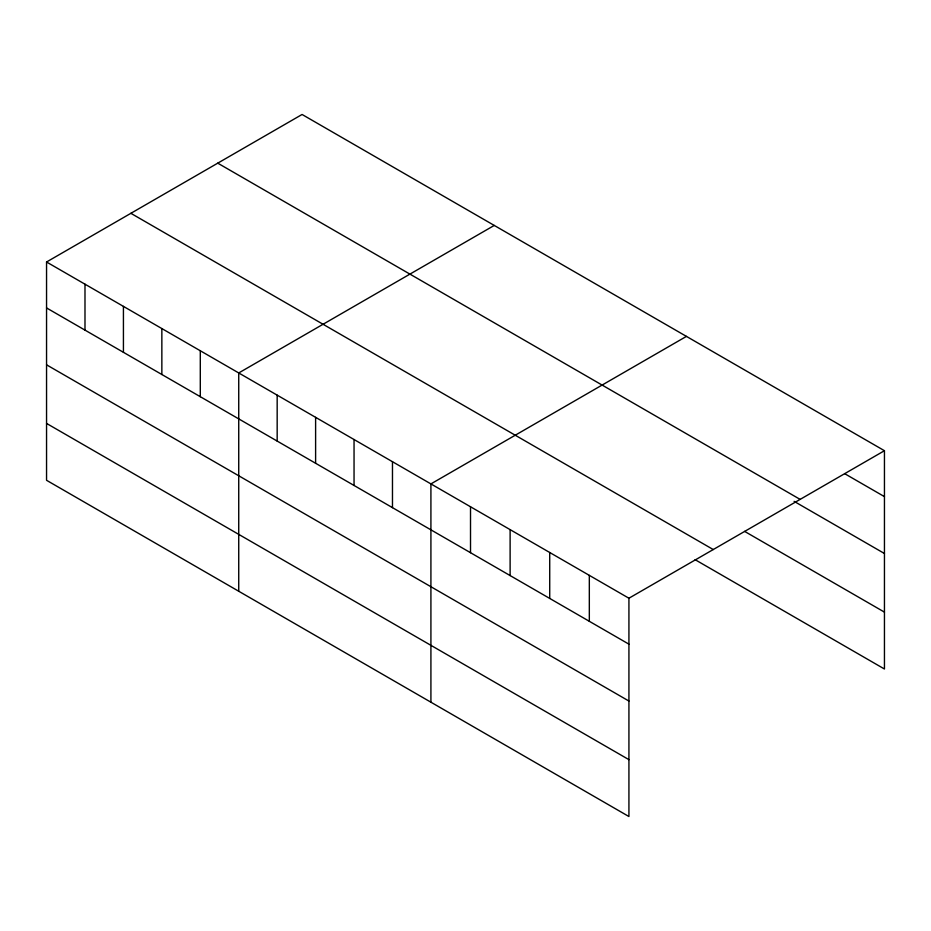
<?xml version="1.0" encoding="UTF-8"?>
<svg xmlns="http://www.w3.org/2000/svg" width="931" height="931" viewBox="0 0 931 931"><rect width="100%" height="100%" fill="white"/><g stroke="black" fill="none" stroke-linecap="round" stroke-linejoin="round"><path stroke-width="1.4" d="M46.55 261.995L628.925 598.226L628.925 816.522L46.55 480.291L46.55 261.995L302.075 114.478L884.45 450.709L884.45 669.005L695.108 559.682M494.256 225.43L238.732 372.959L238.732 591.255M686.438 336.382L430.913 483.911L430.913 702.207M628.925 598.226L884.45 450.709M844.848 473.774L884.45 496.63M217.749 163.158L800.125 499.388M794.108 501.355L884.45 553.514M744.602 531.38L884.45 612.121M130.875 213.315L713.251 549.546M46.55 307.928L628.925 644.159M46.55 364.812L628.925 701.043M46.55 423.419L628.925 759.649M589.323 575.37L589.323 621.303M549.721 552.502L549.721 598.435M510.118 529.634L510.118 575.567M470.516 506.778L470.516 552.711M392.475 461.718L392.475 507.651M354.048 439.525L354.048 485.458M315.609 417.344L315.609 463.266M277.17 395.151L277.17 441.073M200.293 350.766L200.293 396.699M161.854 328.573L161.854 374.506M123.427 306.38L123.427 352.314M84.989 284.188L84.989 330.121"/></g></svg>
